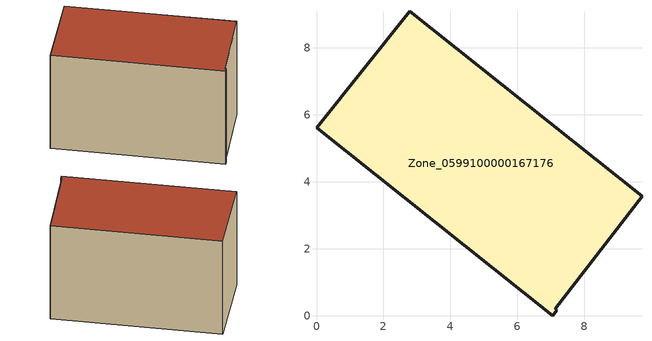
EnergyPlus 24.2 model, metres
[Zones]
Zone_0599100000167176
 floor ground (C_G): 0,5.61 2.78,9.09 9.72,3.57 7.13,0.2 7.18,0.16 7.05,0 z0.42
 wall outside (C_F): 2.78,9.09 0,5.61 7.05,0 7.18,0.16 7.13,0.2 9.72,3.57 2.78,9.09 z0.42:6.16
 roof outside (C_R): 7.05,0 7.18,0.16 7.13,0.2 9.72,3.57 2.78,9.09 0,5.61 z6.16
[BUILDING]
Pand.0599100000167176: North Axis=0; Terrain=City; Loads Convergence Tolerance Value=0.04; Temperature Convergence Tolerance Value=0.4; Solar Distribution=FullExterior; Maximum Number of Warmup Days=25; Minimum Number of Warmup Days=1
[Site:Location]
Rotterdam.The.Hague.AP_ZH_NLD Design_Conditions: Latitude=51.96; Longitude=4.45; Time Zone=1; Elevation=-4.5
[SITE:GROUNDTEMPERATURE:BUILDINGSURFACE]
18, 18, 18, 18, 18, 18, 18, 18, 18, 18, 18, 18
[MATERIAL] Thermal Absorptance=0.9; Solar Absorptance=0.7; Visible Absorptance=0.7
Name | Roughness | Thickness | Conductivity | Density | Specific Heat
G.TC.1946-1964 | MediumSmooth | 0.15 | 1 | 540 | 1210
F.TC.1946-1964 | Rough | 0.3 | 0.857143 | 1920 | 840
R.TC.1946-1964 | MediumRough | 0.2 | 0.235294 | 1500 | 1000
[CONSTRUCTION]
C_G: G.TC.1946-1964
C_F: F.TC.1946-1964
C_R: R.TC.1946-1964
[ZONE]
Zone_0599100000167176: Type=1; Multiplier=1; Ceiling Height=Autocalculate; Volume=Autocalculate; Floor Area=autocalculate; Part of Total Floor Area=Yes
[ZONEINFILTRATION:DESIGNFLOWRATE]
Infil_Zone_0599100000167176: Zone or ZoneList or Space or SpaceList=Zone_0599100000167176; Schedule=AlwaysOn; Design Flow Rate Calculation Method=Flow/Area; Flow Rate per Floor Area=0.003; Constant Term Coefficient=1; Temperature Term Coefficient=0; Velocity Term Coefficient=0; Velocity Squared Term Coefficient=0
[HVACTEMPLATE:ZONE:IDEALLOADSAIRSYSTEM]
Zone_0599100000167176: Maximum Heating Supply Air Temperature=50; Minimum Cooling Supply Air Temperature=13; Maximum Heating Supply Air Humidity Ratio=0.0156; Minimum Cooling Supply Air Humidity Ratio=0.0077; Heating Limit=NoLimit; Cooling Limit=NoLimit; Dehumidification Control Type=ConstantSensibleHeatRatio; Cooling Sensible Heat Ratio=0.7; Dehumidification Setpoint=60; Humidification Control Type=None; Humidification Setpoint=30; Outdoor Air Method=None; Outdoor Air Flow Rate per Person=0.00944; Outdoor Air Flow Rate per Zone Floor Area=0; Outdoor Air Flow Rate per Zone=0; Demand Controlled Ventilation Type=None; Outdoor Air Economizer Type=NoEconomizer; Heat Recovery Type=None; Sensible Heat Recovery Effectiveness=0.7; Latent Heat Recovery Effectiveness=0.65
[ZONECONTROL:THERMOSTAT]
ThermostatControl_Zone_0599100000167176: Zone or ZoneList=Zone_0599100000167176; Control Type Schedule=DualSetpointControlType; Control 1=Thermostat_Zone_0599100000167176; Temperature Difference Between Cutout And Setpoint=0
[THERMOSTATSETPOINT:DUALSETPOINT]
Thermostat_Zone_0599100000167176: Heating Setpoint Temperature Schedule=HeatingSetpoint_Zone_0599100000167176; Cooling Setpoint Temperature Schedule=CoolingSetpoint_Zone_0599100000167176
[SCHEDULE:COMPACT]
HeatingSetpoint_Zone_0599100000167176: Through: 12/31, For: AllDays, Until: 24:00, 21
CoolingSetpoint_Zone_0599100000167176: Through: 12/31, For: AllDays, Until: 24:00, 24
DualSetpointControlType: Through: 12/31, For: AllDays, Until: 24:00, 4
AlwaysOn: Through: 12/31, For: AllDays, Until: 24:00, 1
